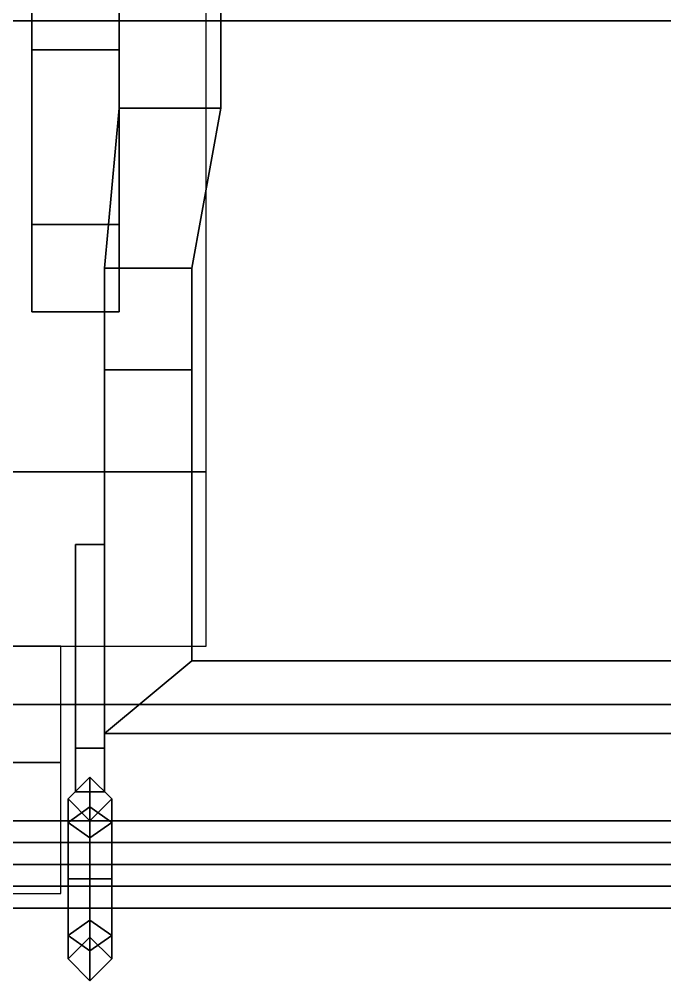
# Model space of a CAD drawing. Header units: millimetres. Extents: x -0.9 to 1, y -2.1 to 9.
# Drawn here: x -0.459 to -0.015, y -2.11 to -1.449 of the extents above; entities that cross this region are included whole.
import ezdxf

# ---------------------------------------------------------------- set-up
doc = ezdxf.new("R2010")
doc.units = ezdxf.units.MM
for name, color, linetype in [('cargo_platform', 3, 'Continuous'), ('fenders', 6, 'Continuous'), ('frame', 5, 'Continuous'), ('tent', 4, 'Continuous')]:
    doc.layers.add(name, color=color, linetype=linetype)

msp = doc.modelspace()

# ---------------------------------------------------------------- linework, layer by layer
at = {"layer": 'cargo_platform'}
for points in [[(0.83, -0.37, 0.815), (0.83, -1.92, 0.815), (-0.83, -1.92, 0.815), (-0.83, -0.37, 0.815)], [(-0.8, -1.92, 0.875), (0.8, -1.92, 0.875), (0.8, -0.4, 0.875), (-0.8, -0.4, 0.875)], [(-0.8, -1.92, 0.875), (-0.83, -1.92, 0.815), (0.83, -1.92, 0.815), (0.8, -1.92, 0.875)], [(0.75, -2.03, 1.975), (0.75, -2.015, 1.96), (-0.75, -2.015, 1.96), (-0.75, -2.03, 1.975)], [(0.75, -2.015, 1.96), (0.75, -2.03, 1.945), (-0.75, -2.03, 1.945), (-0.75, -2.015, 1.96)], [(0.75, -2.045, 1.96), (0.75, -2.03, 1.975), (-0.75, -2.03, 1.975), (-0.75, -2.045, 1.96)], [(0.75, -2.03, 1.945), (0.75, -2.045, 1.96), (-0.75, -2.045, 1.96), (-0.75, -2.03, 1.945)]]:
    msp.add_3dface(points, dxfattribs=at)
at = {"layer": 'fenders'}
for points in [[(-0.83, -0.36, 0.8), (-0.83, -1.76, 0.8), (-0.33, -1.76, 0.8), (-0.33, -0.36, 0.8)], [(-0.83, -1.76, 0.8), (-0.83, -1.88, 0.74), (-0.33, -1.88, 0.74), (-0.33, -1.76, 0.8)], [(-0.83, -1.88, 0.74), (-0.83, -1.96, 0.66), (-0.43, -1.96, 0.66), (-0.43, -1.88, 0.74)], [(-0.83, -1.96, 0.66), (-0.83, -2.05, 0.3), (-0.43, -2.05, 0.3), (-0.43, -1.96, 0.66)]]:
    msp.add_3dface(points, dxfattribs=at)
at = {"layer": 'frame'}
for points in [[(-0.45, -0.39, 0.38), (-0.45, -1.47, 0.38), (-0.45, -1.47, 0.46), (-0.45, -0.39, 0.46)], [(-0.39, -0.39, 0.38), (-0.39, -1.47, 0.38), (-0.45, -1.47, 0.38), (-0.45, -0.39, 0.38)], [(-0.45, -1.47, 0.46), (-0.39, -1.47, 0.46), (-0.39, -0.39, 0.46), (-0.45, -0.39, 0.46)], [(-0.39, -0.39, 0.46), (-0.39, -1.47, 0.46), (-0.39, -1.47, 0.38), (-0.39, -0.39, 0.38)], [(-0.39, -1.51, 0.69), (-0.32, -1.51, 0.69), (-0.32, -1.44, 0.71), (-0.39, -1.44, 0.71)], [(-0.32, -1.44, 0.58), (-0.32, -1.51, 0.56), (-0.39, -1.51, 0.56), (-0.39, -1.44, 0.58)], [(-0.39, -1.44, 0.58), (-0.39, -1.51, 0.56), (-0.39, -1.51, 0.69), (-0.39, -1.44, 0.71)], [(-0.32, -1.44, 0.71), (-0.32, -1.51, 0.69), (-0.32, -1.51, 0.56), (-0.32, -1.44, 0.58)], [(-0.45, -1.47, 0.38), (-0.45, -1.65, 0.41), (-0.45, -1.59, 0.48), (-0.45, -1.47, 0.46)], [(-0.39, -1.47, 0.38), (-0.39, -1.65, 0.41), (-0.45, -1.65, 0.41), (-0.45, -1.47, 0.38)], [(-0.45, -1.59, 0.48), (-0.39, -1.59, 0.48), (-0.39, -1.47, 0.46), (-0.45, -1.47, 0.46)], [(-0.39, -1.47, 0.46), (-0.39, -1.59, 0.48), (-0.39, -1.65, 0.41), (-0.39, -1.47, 0.38)], [(-0.4, -1.62, 0.63), (-0.34, -1.62, 0.63), (-0.32, -1.51, 0.69), (-0.39, -1.51, 0.69)], [(-0.32, -1.51, 0.56), (-0.34, -1.62, 0.5), (-0.4, -1.62, 0.5), (-0.39, -1.51, 0.56)], [(-0.39, -1.51, 0.56), (-0.4, -1.62, 0.5), (-0.4, -1.62, 0.63), (-0.39, -1.51, 0.69)], [(-0.32, -1.51, 0.69), (-0.34, -1.62, 0.63), (-0.34, -1.62, 0.5), (-0.32, -1.51, 0.56)], [(-0.45, -1.65, 0.41), (-0.45, -1.65, 0.41), (-0.45, -1.65, 0.48), (-0.45, -1.59, 0.48)], [(-0.45, -1.65, 0.48), (-0.39, -1.65, 0.48), (-0.39, -1.59, 0.48), (-0.45, -1.59, 0.48)], [(-0.39, -1.59, 0.48), (-0.39, -1.65, 0.48), (-0.39, -1.65, 0.41)], [(-0.4, -1.62, 0.5), (-0.4, -1.69, 0.48), (-0.4, -1.69, 0.61), (-0.4, -1.62, 0.63)], [(-0.4, -1.69, 0.61), (-0.34, -1.69, 0.61), (-0.34, -1.62, 0.63), (-0.4, -1.62, 0.63)], [(-0.34, -1.62, 0.5), (-0.34, -1.69, 0.48), (-0.4, -1.69, 0.48), (-0.4, -1.62, 0.5)], [(-0.34, -1.62, 0.63), (-0.34, -1.69, 0.61), (-0.34, -1.69, 0.48), (-0.34, -1.62, 0.5)], [(-0.45, -1.65, 0.41), (-0.39, -1.65, 0.41), (-0.39, -1.65, 0.48), (-0.45, -1.65, 0.48)], [(-0.4, -1.94, 0.61), (-0.34, -1.89, 0.61), (-0.34, -1.69, 0.61), (-0.4, -1.69, 0.61)], [(-0.34, -1.69, 0.48), (-0.34, -1.89, 0.48), (-0.4, -1.94, 0.48), (-0.4, -1.69, 0.48)], [(-0.4, -1.69, 0.48), (-0.4, -1.81, 0.48), (-0.4, -1.81, 0.61), (-0.4, -1.69, 0.61)], [(-0.34, -1.69, 0.61), (-0.34, -1.89, 0.61), (-0.34, -1.89, 0.48), (-0.34, -1.69, 0.48)], [(-0.4, -1.98, 0.61), (-0.4, -1.81, 0.61), (-0.42, -1.81, 0.61), (-0.42, -1.98, 0.61)], [(-0.42, -1.98, 0.61), (-0.42, -1.81, 0.61), (-0.42, -1.81, 0.48), (-0.42, -1.95, 0.48)], [(-0.42, -1.81, 0.48), (-0.4, -1.81, 0.48), (-0.4, -1.95, 0.48), (-0.42, -1.95, 0.48)], [(-0.42, -1.81, 0.61), (-0.4, -1.81, 0.61), (-0.4, -1.81, 0.48), (-0.42, -1.81, 0.48)], [(-0.34, -1.89, 0.48), (0.34, -1.89, 0.48), (0.4, -1.94, 0.48), (-0.4, -1.94, 0.48)], [(0.4, -1.94, 0.61), (0.34, -1.89, 0.61), (-0.34, -1.89, 0.61), (-0.4, -1.94, 0.61)], [(-0.34, -1.89, 0.61), (0.34, -1.89, 0.61), (0.34, -1.89, 0.48), (-0.34, -1.89, 0.48)], [(-0.4, -1.94, 0.48), (0.4, -1.94, 0.48), (0.4, -1.94, 0.61), (-0.4, -1.94, 0.61)], [(-0.4, -1.95, 0.48), (-0.4, -1.94, 0.48), (-0.4, -1.94, 0.61), (-0.4, -1.98, 0.61)], [(-0.42, -1.95, 0.48), (-0.4, -1.95, 0.48), (-0.4, -1.98, 0.61), (-0.42, -1.98, 0.61)], [(-0.42, -1.98, 0.61), (-0.42, -1.98, 0.61), (-0.42, -1.95, 0.48), (-0.42, -1.98, 0.52)], [(-0.42, -1.95, 0.48), (-0.4, -1.95, 0.48), (-0.4, -1.98, 0.52), (-0.42, -1.98, 0.52)], [(-0.42, -1.98, 0.61), (-0.4, -1.98, 0.61), (-0.4, -1.95, 0.48), (-0.42, -1.95, 0.48)], [(-0.4, -1.98, 0.52), (-0.4, -1.95, 0.48), (-0.4, -1.98, 0.61)], [(-0.41, -1.9905, 0.5305), (-0.425, -2.00111, 0.54111), (-0.425, -1.985, 0.58), (-0.41, -1.97, 0.58)], [(-0.41, -1.97, 0.58), (-0.425, -1.985, 0.58), (-0.425, -2.00111, 0.61889), (-0.41, -1.9905, 0.6295)], [(-0.395, -2.00111, 0.54111), (-0.41, -1.9905, 0.5305), (-0.41, -1.97, 0.58), (-0.395, -1.985, 0.58)], [(-0.395, -1.985, 0.58), (-0.41, -1.97, 0.58), (-0.41, -1.9905, 0.6295), (-0.395, -2.00111, 0.61889)], [(-0.42, -1.98, 0.52), (-0.4, -1.98, 0.52), (-0.4, -1.98, 0.61), (-0.42, -1.98, 0.61)], [(-0.425, -2.00111, 0.54111), (-0.41, -2.01172, 0.55172), (-0.41, -2, 0.58), (-0.425, -1.985, 0.58)], [(-0.425, -1.985, 0.58), (-0.41, -2, 0.58), (-0.41, -2.01172, 0.60828), (-0.425, -2.00111, 0.61889)], [(-0.41, -2.01172, 0.55172), (-0.395, -2.00111, 0.54111), (-0.395, -1.985, 0.58), (-0.41, -2, 0.58)], [(-0.41, -2, 0.58), (-0.395, -1.985, 0.58), (-0.395, -2.00111, 0.61889), (-0.41, -2.01172, 0.60828)], [(-0.41, -2.04, 0.51), (-0.425, -2.04, 0.525), (-0.425, -2.00111, 0.54111), (-0.41, -1.9905, 0.5305)], [(-0.41, -1.9905, 0.6295), (-0.425, -2.00111, 0.61889), (-0.425, -2.04, 0.635), (-0.41, -2.04, 0.65)], [(-0.395, -2.04, 0.525), (-0.41, -2.04, 0.51), (-0.41, -1.9905, 0.5305), (-0.395, -2.00111, 0.54111)], [(-0.395, -2.00111, 0.61889), (-0.41, -1.9905, 0.6295), (-0.41, -2.04, 0.65), (-0.395, -2.04, 0.635)], [(-0.425, -2.04, 0.525), (-0.41, -2.04, 0.54), (-0.41, -2.01172, 0.55172), (-0.425, -2.00111, 0.54111)], [(-0.425, -2.00111, 0.61889), (-0.41, -2.01172, 0.60828), (-0.41, -2.04, 0.62), (-0.425, -2.04, 0.635)], [(-0.41, -2.04, 0.54), (-0.395, -2.04, 0.525), (-0.395, -2.00111, 0.54111), (-0.41, -2.01172, 0.55172)], [(-0.41, -2.01172, 0.60828), (-0.395, -2.00111, 0.61889), (-0.395, -2.04, 0.635), (-0.41, -2.04, 0.62)], [(-0.425, -2.07889, 0.54111), (-0.41, -2.06828, 0.55172), (-0.41, -2.04, 0.54), (-0.425, -2.04, 0.525)], [(-0.41, -2.0895, 0.5305), (-0.425, -2.07889, 0.54111), (-0.425, -2.04, 0.525), (-0.41, -2.04, 0.51)], [(-0.425, -2.04, 0.635), (-0.41, -2.04, 0.62), (-0.41, -2.06828, 0.60828), (-0.425, -2.07889, 0.61889)], [(-0.41, -2.04, 0.65), (-0.425, -2.04, 0.635), (-0.425, -2.07889, 0.61889), (-0.41, -2.0895, 0.6295)], [(-0.41, -2.06828, 0.55172), (-0.395, -2.07889, 0.54111), (-0.395, -2.04, 0.525), (-0.41, -2.04, 0.54)], [(-0.395, -2.07889, 0.54111), (-0.41, -2.0895, 0.5305), (-0.41, -2.04, 0.51), (-0.395, -2.04, 0.525)], [(-0.41, -2.04, 0.62), (-0.395, -2.04, 0.635), (-0.395, -2.07889, 0.61889), (-0.41, -2.06828, 0.60828)], [(-0.395, -2.04, 0.635), (-0.41, -2.04, 0.65), (-0.41, -2.0895, 0.6295), (-0.395, -2.07889, 0.61889)], [(-0.425, -2.095, 0.58), (-0.41, -2.08, 0.58), (-0.41, -2.06828, 0.55172), (-0.425, -2.07889, 0.54111)], [(-0.425, -2.07889, 0.61889), (-0.41, -2.06828, 0.60828), (-0.41, -2.08, 0.58), (-0.425, -2.095, 0.58)], [(-0.41, -2.08, 0.58), (-0.395, -2.095, 0.58), (-0.395, -2.07889, 0.54111), (-0.41, -2.06828, 0.55172)], [(-0.41, -2.06828, 0.60828), (-0.395, -2.07889, 0.61889), (-0.395, -2.095, 0.58), (-0.41, -2.08, 0.58)], [(-0.41, -2.11, 0.58), (-0.425, -2.095, 0.58), (-0.425, -2.07889, 0.54111), (-0.41, -2.0895, 0.5305)], [(-0.41, -2.0895, 0.6295), (-0.425, -2.07889, 0.61889), (-0.425, -2.095, 0.58), (-0.41, -2.11, 0.58)], [(-0.395, -2.095, 0.58), (-0.41, -2.11, 0.58), (-0.41, -2.0895, 0.5305), (-0.395, -2.07889, 0.54111)], [(-0.395, -2.07889, 0.61889), (-0.41, -2.0895, 0.6295), (-0.41, -2.11, 0.58), (-0.395, -2.095, 0.58)]]:
    msp.add_3dface(points, dxfattribs=at)
at = {"layer": 'tent'}
for points in [[(0.76, -0.89, 2), (-0.76, -0.89, 2), (-0.76, -1.45, 1.96), (0.76, -1.45, 1.96)], [(0.76, -1.45, 1.96), (-0.76, -1.45, 1.96), (-0.76, -2, 1.97), (0.76, -2, 1.97)], [(0.76, -2, 1.97), (-0.76, -2, 1.97), (-0.76, -2.03, 1.98034), (0.76, -2.03, 1.98034)], [(-0.76, -2.06, 1.97), (0.76, -2.06, 1.97), (0.76, -2.03, 1.98034), (-0.76, -2.03, 1.98034)], [(-0.84, -2.06, 1.89), (0.84, -2.06, 1.89), (0.81657, -2.06, 1.94657), (-0.81657, -2.06, 1.94657)], [(-0.84, -2.06, 1.82), (0.84, -2.06, 1.82), (0.84, -2.06, 1.89), (-0.84, -2.06, 1.89)], [(-0.81657, -2.06, 1.94657), (0.81657, -2.06, 1.94657), (0.76, -2.06, 1.97), (-0.76, -2.06, 1.97)]]:
    msp.add_3dface(points, dxfattribs=at)

doc.saveas('drawing.dxf')
